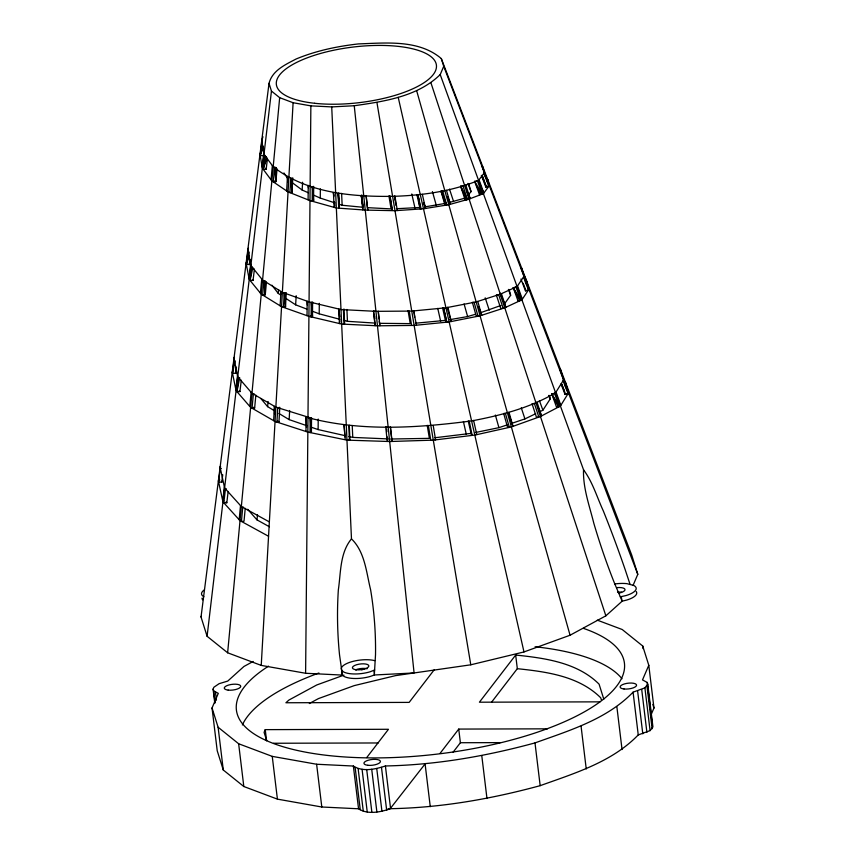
<?xml version="1.0" encoding="UTF-8"?>
<svg xmlns="http://www.w3.org/2000/svg" width="855" height="855" viewBox="0 0 855 855"><rect width="100%" height="100%" fill="white"/><g stroke="black" fill="none" stroke-linecap="round" stroke-linejoin="round"><path stroke-width="1.28" d="M307.031 315.687L307.159 301.206L307.373 305.107M308.099 199.846L308.238 185.364L308.42 187.961M310.867 105.87L331.719 106.907L354.248 105.742L414.087 672.96L374.319 674.99L370.471 676.391A19.537 6.776 -6.9 0 1 344.127 676.465L342.406 675.087L305.609 673.27L310.867 105.87L293.105 102.728L279.671 97.673L271.452 91.068L269.026 83.363C272.243 70.473 285.399 64.627 296.119 58.995C316.008 50.744 337.169 46.309 358.512 43.904C386.054 42.974 418.854 39.362 441.308 58.578L631.717 555.045L637.787 574.325L633.021 585.515M310.194 418.106L310.055 432.566L311.412 432.106L311.541 417.646L310.194 418.106L311.412 432.106L310.686 417.945L275.866 407.119L251.958 393.257L237.733 376.745L233.981 358.427L234.398 357.198L232.475 373.122L235.67 373.368L236.45 367.18M311.135 316.874L311.263 302.413L311.861 302.232L312.481 316.425L311.135 316.874L310.643 315.933L312.481 316.425L312.609 301.965M312.332 186.764L313.55 200.765L313.09 186.54L312.332 186.764L312.203 201.224L313.55 200.765L313.689 186.315M345.067 435.655L318.124 429.584L318.22 419.068M339.745 319.278L319.204 313.828L319.3 303.311M334.85 202.859L320.272 198.082L320.358 188.87M276.09 167.601L274.583 167.719L273.258 181.859L275.866 181.623L276.09 167.601L273.194 166.757L263.992 154.285L261.726 140.701M441.308 58.578L443.734 66.295L440.207 74.588L583.527 469.758C582.907 488.077 589.469 505.722 593.819 523.281A361.932 175.04 78.9 0 0 614.617 583.516L622.173 601.161L605.864 615.824L570.061 635.233L523.987 651.938L470.784 664.805L395.63 675.61L354.248 685.614L318.413 698.61L309.328 703.526M374.319 674.99L375.516 654.738A361.932 352.72 51.4 0 0 370.61 589.768C366.325 572.455 364.978 551.935 351.48 538.874L331.719 106.907M273.632 420.649L274.455 406.296L274.53 414.077M286.649 190.932L287.462 176.568L287.708 181.741M305.609 673.27L261.235 665.404L293.105 102.728M284.234 292.998L285.474 306.956L285.153 292.838L284.234 292.998L283.422 307.34L285.474 306.956L286.286 292.613M278.976 421.697L279.788 407.354L277.736 407.728L276.924 422.071L278.976 421.697L277.415 421.162M292.784 177.904L291.972 192.247L289.92 192.621L290.732 178.289L291.972 192.247L291.908 178.096M306.785 425.683L289.15 419.623L289.663 410.486M306.806 309.093L295.648 304.829L296.172 295.702M308.195 192.717L302.157 190.034L302.606 182.211M240.501 505.572L239.165 519.733L240.105 519.722M249.788 406.435L251.114 392.274M260.401 293.126L261.737 278.965M271.035 179.796L272.36 165.624M261.235 665.404L227.633 652.782L279.671 97.673M255.859 395.128L254.651 407.985L252.033 408.22L253.369 394.07L254.33 393.995M263.971 280.878L265.264 294.793L265.157 280.793L263.971 280.878L262.645 295.028L265.264 294.793L266.461 281.936M245.235 508.33L244.028 521.197L241.42 521.432L242.745 507.272L243.525 507.207M274.722 180.79L275.866 181.623L277.073 168.766M269.421 526.766L257.002 519.893L257.483 514.753M274.423 410.742L267.615 406.649L268.107 401.497M280.408 294.825L278.238 293.404L278.602 289.546M224.373 486.912L222.728 500.816L223.743 500.891L222.963 501.874L240.02 520.663L268.545 536.256M235.862 389.549L237.508 375.644M250.643 264.355L249.008 278.27L249.884 275.78M263.789 153.045L262.143 166.96L263.019 164.47M227.633 652.782L207.092 636.27L271.452 91.068M236.931 391.611L238.577 377.718L239.699 377.718L236.931 391.611L239.934 391.59L241.281 380.229M254.405 269.058L253.059 280.419L250.055 280.44L251.701 266.546M264.815 155.407L263.18 169.301L266.183 169.279L267.369 159.169M226.404 488.91L225.453 488.9L223.807 502.804L226.81 502.783L228.157 491.411M207.092 636.27L201.032 616.989L269.026 83.363M262.015 140.509L260.198 155.525L263.393 155.76L263.703 153.291M235.67 373.368L235.798 369.959M520.887 267.636L521.657 268.075L523.965 276.347L517.083 286.564L500.303 294.184L476.16 301.933L445.936 307.789L411.747 311.081L375.944 311.338L340.985 309.553L309.05 301.89L282.364 292.325L262.581 280.013L250.868 265.51L247.854 249.564L248.281 248.249L246.336 264.313L249.532 264.548L249.671 261.085M269.357 521.913L241.345 506.502L224.609 487.97L220.109 467.3L220.526 466.114L218.602 481.953L221.798 482.188L222.738 474.771M249.532 264.548L250.162 259.599M250.055 280.44L252.791 267.818M232.475 373.122L235.136 360.853M249.243 252.065L246.336 264.313L249.468 255.805M266.258 156.679L263.18 169.301L266.974 157.918M262.827 145.756L260.198 155.525L263.329 147.028M262.164 139.269L262.955 136.757M260.433 152.895L259.995 154.306L262.357 168.189L271.869 180.918L288.06 191.883L309.991 200.604L336.346 207.989L365.256 210.084L394.999 210.704L423.492 208.78L448.779 204.719L469.085 199.055L483.385 193.657L489.327 185.653L487.66 179.443L486.912 179.069M249.35 263.564L249.724 262.4M235.478 372.427L235.841 371.337M246.55 261.865L246.122 263.169L249.222 279.414L261.245 294.163L281.552 306.678L308.912 316.35L341.658 324.066L377.461 325.808L414.141 325.424L449.142 321.929L480.072 315.816L504.771 307.779L521.903 299.838L528.914 289.3L526.509 280.729L521.326 268.791M232.667 370.814L232.25 372.043L236.087 390.639L250.633 407.408L275.054 421.472L307.843 432.106L346.959 440.133L389.677 441.522L433.293 440.143L474.803 435.077L511.376 426.923L540.446 416.503L560.41 406.018L568.5 392.947L565.358 382.014L564.567 381.533M201.032 616.989L201.406 616.102M214.819 703.344L213.087 689.098L213.878 687.249L219.115 683.679L227.729 681.093L243.964 666.451L253.198 661.449M366.72 757.583L388.469 729.283L265.242 729.636L264.088 732.34L266.632 740.398M213.087 689.098L213.632 690.808L218.292 693.362L212.04 707.961L218.111 727.242L238.641 743.754L272.243 756.376L316.617 764.242L353.361 766.037C362.723 772.151 375.43 769.276 385.402 765.962C436.05 764.979 486.196 756.183 534.995 742.91C569.505 730.501 606.89 719.269 633.074 692.165L644.905 687.858L647.748 684.16L647.203 682.45L642.5 679.907L648.795 665.297L642.725 646.017L622.194 629.504L597.303 620.153M212.04 707.961L217.213 750.722L223.283 770.002L243.814 786.514L277.415 799.136L321.801 807.002L358.555 808.787C367.896 814.933 380.646 812.047 390.596 808.691C441.244 807.761 491.369 798.933 540.168 785.67C574.678 773.251 612.062 762.029 638.247 734.926L650.078 730.608L652.921 726.921L647.748 684.16M650.826 715.357L653.968 708.058L648.795 665.297M539.302 411.96L542.893 410.218L550.235 398.922L549.252 395.448M561.008 383.895L565.059 394.497L565.305 393.492L561.703 384.066M509.078 289.524L510.649 295.285L504.386 304.038L500.453 293.18M520.952 279.04L525.451 290.828L528.465 289.984L523.506 277.02M434.126 669.914L409.15 702.393L285.912 702.757L288.915 700.053L316.767 684.962L343.956 675.108M440.197 753.191L458.74 729.08L547.51 728.834M603.79 699.144L599.077 684.15C577.253 662.433 544.924 658.126 515.672 655.037L479.409 702.201L599.996 701.848M453.129 752.165L460.385 742.728L458.74 729.08M491.54 702.222L517.318 668.685L515.672 655.037M351.48 538.874C339.82 552.811 340.878 572.807 338.345 589.865A361.932 324.911 71.4 0 0 339.531 654.845L342.406 675.087M479.463 194.63L482.241 194.096L477.421 180.8L474.643 181.346L479.463 194.63L480.852 193.871M468.102 195.197L471.052 191.638L468.593 183.633M481.344 175.35L485.843 187.138L486.26 186.657L482.209 176.066M565.358 382.014L564.492 382.987L565.529 382.602M354.248 105.742C384.226 101.435 417.614 96.647 440.207 74.588M375.612 325.231L375.046 325.691L373.517 311.22L374.084 310.76M349.278 425.256L349.941 439.759L349.374 440.218L348.915 425.555M386.3 426.527L385.723 426.976L387.251 441.447L387.817 440.988M252.033 408.22L253.486 407.279L254.651 407.985M467.439 199.514L460.621 186.166L466.21 199.632L467.439 199.514L462.972 185.909L460.621 186.166L465.088 199.76L466.477 199.461M374.682 660.637A19.537 6.776 -6.9 0 0 353.628 661.214A19.537 6.776 -6.9 0 0 341.209 668.738L341.754 670.448L343.582 671.923A19.537 6.776 -6.9 0 0 369.916 671.848L374.682 669.999M485.843 187.138L489.327 185.653M511.311 423.503L524.927 418.918L535.711 413.702M556.541 407.14L559.309 406.595L554.5 393.321L551.721 393.866L556.541 407.14L557.471 406.724M480.339 312.812L500.891 305.459M520.78 300.362L513.192 287.622L518.002 300.896L520.78 300.362L515.971 287.077L514.112 287.44M525.43 281.733L526.669 281.284M386.599 809.674L390.543 808.242L425.095 763.932L430.268 806.692M334.85 207.092L334.102 207.37L333.439 192.845L333.803 195.4M340.001 323.329L339.414 323.543L338.751 309.018L339.114 311.573M345.217 439.502L344.063 425.159L345.003 436.894M475.455 432.502L498.925 427.66L507.592 424.753M449.645 319.685L467.632 316.564L475.252 314.319M449.869 202.325L464.65 198.221M516.281 286.265L517.532 285.901L522.352 299.165M554.991 392.349L556.039 392.05L560.848 405.313M525.451 290.828L527.225 290.326M565.059 394.497L568.062 393.653L563.114 380.699M487.307 186.711L488.857 186.294L483.909 173.33M480.446 194.363L483.385 193.657M620.281 596.833L626.074 595.54A19.537 6.776 -6.9 0 0 633.822 585.461L626.886 583.644A19.537 6.776 -6.9 0 0 614.713 583.976M622.173 601.161L626.619 600.092A19.537 6.776 -6.9 0 0 636.195 591.478M361.654 669.775L364.241 669.155M425.042 206.857L444.942 203.469M500.25 293.928L501.415 293.682L505.871 307.266L504.065 304.006M536.106 402.545L537.079 402.342L541.536 415.925L538.084 407.418M434.65 437.781L471.533 433.314M518.002 300.896L519.626 300.575L513.192 287.622M466.21 199.632L469.085 199.055M306.699 431.358L305.962 431.497L306.09 417.026L306.539 427.447M415.519 323.211L445.797 320.347M396.399 208.727L420.019 207.476M281.306 305.695L280.141 305.801L280.953 291.448L281.017 294.035M390.628 439.021L429.381 438.348L427.201 425.309M447.218 307.405L447.977 307.394L451.184 321.533L447.582 308.687M445.776 205.029L444.953 205.04L441.03 191.146L442.794 191.157L446.705 205.05L445.776 205.029L441.03 191.146L446.705 205.05M472.997 420.489L473.617 420.489L476.823 434.618M565.433 393.952L567.025 393.941M273.514 743.262L378.199 742.963M460.385 742.728L500.143 742.621M379.748 323.318L410.229 323.628L408.049 310.589M348.915 436.52L352.762 437.397L388.02 438.914M348.936 439.716L349.941 439.759M517.318 668.685C546.569 671.774 578.91 676.081 600.723 697.798L601.45 700.106M367.532 207.658L391.077 208.909L388.907 195.87M343.603 320.304L347.451 321.32L374.554 323.062M220.334 468.348L221.349 468.433M338.495 204.056L342.15 205.253L362.413 207.22M219.799 479.89L218.784 479.73L218.378 480.905L222.963 501.874M394.369 196.126L394.935 196.222L397.329 210.544M413.617 310.782L416.46 325.189M420.094 208.727L421.13 208.941L417.924 194.79L416.877 194.566L420.094 208.727L417.924 194.79L420.575 208.812M446.363 322.057L445.765 321.94L442.559 307.789L443.606 308.014L446.812 322.164L443.606 308.014M307.982 417.646C361.302 431.796 417.454 427.938 471.597 420.927C500.699 415.402 529.886 407.963 555.59 392.744L563.552 379.983L560.506 369.349L559.715 368.879L564.129 380.39M434.554 439.641L435.601 439.865L433.207 425.523M310.568 426.987L318.124 429.584M313.005 311.466L319.204 313.828M313.026 194.865L320.272 198.082M278.954 413.478L289.15 419.623M284.768 297.69L295.648 304.829M273.194 166.757C306.934 193.134 351.287 196.81 392.605 196.361C421.857 195.474 451.333 191.552 478.576 180.384L484.379 172.699L482.808 166.789L482.06 166.415L486.474 177.915M291.918 182.436L302.157 190.034M247.661 509.281L257.002 519.893M226.115 501.981L226.81 502.783M260.807 398.462L267.615 406.649M239.24 390.756L239.934 391.59M583.527 469.758C592.633 482.028 596.982 497.161 603.32 510.937A361.932 93.355 74.3 0 1 625.208 569.751L630.007 584.189M271.922 285.196L278.238 293.404M252.375 279.532L253.059 280.419M366.047 195.506L367.714 210.138L366.186 195.688M392.263 210.277L389.869 195.923M411.565 325.285L409.278 311.102M265.499 168.296L266.183 169.279M430.738 440.079L428.441 425.876M283.924 172.956L287.44 178.096M484.924 175.735L487.799 179.935M487.745 183.023L489.199 185.172L486.826 180.683M482.241 194.096L474.643 181.346L480.799 194.352M559.309 406.595L551.721 393.866L558.358 406.777M469.01 196.447L470.218 198.627L465.761 185.043M481.536 188.367L483.855 193.027L479.046 179.764M525.376 281.958L528.764 288.755M564.524 384.365L568.329 392.36M448.319 199.728L450.403 204.27L446.492 190.387M466.99 191.392L470.218 198.627M501.276 296.354L505.871 307.266M482.316 175.863L483.641 179.315M443.734 66.295L637.787 574.325M482.124 175.713L486.164 186.305M523.142 283.24L525.398 289.129M561.831 384.526L564.086 390.414M467.909 183.398L471.052 191.638M508.394 289.396L510.649 295.285M548.889 395.395L550.235 398.922M447.593 196.778L450.403 204.27M539.398 400.568L542.893 410.218M478.565 306.539L481.686 315.292L477.774 301.42M423.471 202.56L425.534 208.46L422.327 194.32M430.963 82.892L605.864 615.824M449.506 189.115L453.556 201.47M485.191 297.839L489.242 310.194M521.272 407.792L524.927 418.918M652.835 704.435L653.968 708.058M423.802 202.571L425.534 208.46M416.642 90.651L570.061 635.233M432.416 191.584L436.328 205.467M464.073 303.942L467.632 316.564M495.366 415.038L498.925 427.66M398.216 97.342L523.987 651.938M411.789 193.957L414.996 208.096M437.749 308.388L440.656 321.245M463.399 421.526L466.317 434.383M221.605 481.29L221.798 482.188M376.937 102.482L470.784 664.805M390.115 196.297L392.381 210.437M362.83 209.913L361.302 195.442L363.012 206.91M339.488 314.138L339.852 316.692M394.54 197.409L394.882 199.995M361.302 195.442L362.969 208.364M373.517 311.22L375.292 325.488M642.725 646.017L643.045 648.603M647.203 682.45L649.084 698.001M649.405 700.587L649.875 704.477M650.185 707.074L650.815 712.258M651.125 714.844L652.376 725.211M646.957 686.009L652.13 728.77M644.905 687.858L650.078 730.608M641.72 689.579L646.893 732.34M637.627 691.064L642.8 733.825M633.074 692.165L638.247 734.926M621.339 596.683L621.788 600.381M616.872 706.807L622.045 749.557M581.069 726.205L586.241 768.966M534.995 742.91L540.168 785.67M481.793 755.777L486.976 798.538M374.02 670.363L374.458 674.061M390.596 808.691L385.402 765.962M381.48 767.363L386.652 810.123M376.745 768.506L381.929 811.267M371.711 769.233L376.884 811.994M366.699 769.489L371.872 812.25M362.071 769.265L367.244 812.026M358.127 768.56L363.3 811.32M355.135 767.437L360.254 809.749M341.754 670.448L342.203 674.157M353.361 766.037L358.555 808.787M316.617 764.242L321.801 807.002M272.243 756.376L277.415 799.136M265.242 729.636L266.589 740.804M238.641 743.754L243.814 786.514M215.46 692.272L216.411 700.202M218.111 727.242L223.283 770.002M213.632 690.808L215.043 702.468M392.114 441.447L390.34 426.613L391.868 441.073M378.273 312.267L378.968 318.84M379.246 321.459L379.909 325.776L378.284 311.177M361.868 194.983L362.146 197.612M362.563 201.566L362.98 205.51M374.64 316.029L374.918 318.659M386.567 429.157L386.845 431.786M387.401 437.044L387.678 439.673M333.439 192.845L333.824 196.725M334.337 201.908L334.722 205.799M414.066 310.857L414.686 317.269M394.935 196.222L395.79 205.2M274.583 167.719L275.866 181.623M338.751 309.018L339.895 322.025M311.263 302.413L312.481 316.425M338.409 193.433L339.317 207.722L338.751 208.171L338.088 193.668L339.317 207.722L338.655 193.219M341.605 193.38L342.15 205.253M346.916 309.446L347.451 321.32M352.228 425.523L352.762 437.397M583.452 628.372A195.41 67.791 -6.9 0 1 565.668 721.214A195.41 67.791 -6.9 0 1 306.421 752.315A195.41 67.791 -6.9 0 1 268.545 666.152M242.382 724.955A195.41 67.791 -6.9 0 1 318.904 673.003M535.091 646.754A195.41 67.791 -6.9 0 1 621.98 678.752M617.524 592.162A8.304 2.886 -6.9 0 1 621.628 592.152M202.624 599.836A19.537 6.776 -6.9 0 1 202.079 598.115M203.896 596.747A19.537 6.776 -6.9 0 1 204.366 589.875M355.488 669.893A8.304 2.886 -6.9 0 1 367.148 668.76M616.979 587.62A8.304 2.886 -6.9 0 1 624.984 589.362A8.304 2.886 -6.9 0 1 618.71 593.156M343.966 309.232L343.4 309.681L344.063 324.184L344.629 323.735L343.966 309.232M509.056 412.463L508.233 412.559L512.968 426.346L509.056 412.463M502.163 308.399L500.795 308.559L496.328 294.964L498.679 294.708L503.146 308.302L502.163 308.399M538.019 417.155L536.491 417.326L532.024 403.731L534.386 403.485L538.842 417.08L538.019 417.155M477.282 316.211L476.267 316.211L472.355 302.317L474.108 302.328L478.031 316.222L477.282 316.211M508.725 427.361L507.581 427.361L503.67 413.467L505.423 413.478L509.345 427.372L508.725 427.361M472.11 435.27L471.436 435.142L468.23 420.991L469.277 421.205L472.11 435.27M228.2 690.124A8.304 2.886 -6.9 0 0 240.747 686.394A8.304 2.886 -6.9 0 0 228.552 685.069A8.304 2.886 -6.9 0 0 228.2 690.124M367.885 765.3A8.304 2.886 -6.9 0 0 380.432 761.559A8.304 2.886 -6.9 0 0 368.227 760.234A8.304 2.886 -6.9 0 0 367.885 765.3M624.032 688.991A8.304 2.886 -6.9 0 0 636.58 685.261A8.304 2.886 -6.9 0 0 624.385 683.936A8.304 2.886 -6.9 0 0 624.032 688.991M356.321 669.775A8.304 2.886 -6.9 0 0 368.868 666.034A8.304 2.886 -6.9 0 0 356.674 664.72A8.304 2.886 -6.9 0 0 356.321 669.775M314.651 103.284A80.605 27.969 -6.9 0 0 436.456 67A80.605 27.969 -6.9 0 0 318.039 54.186A80.605 27.969 -6.9 0 0 314.651 103.284"/></g></svg>
